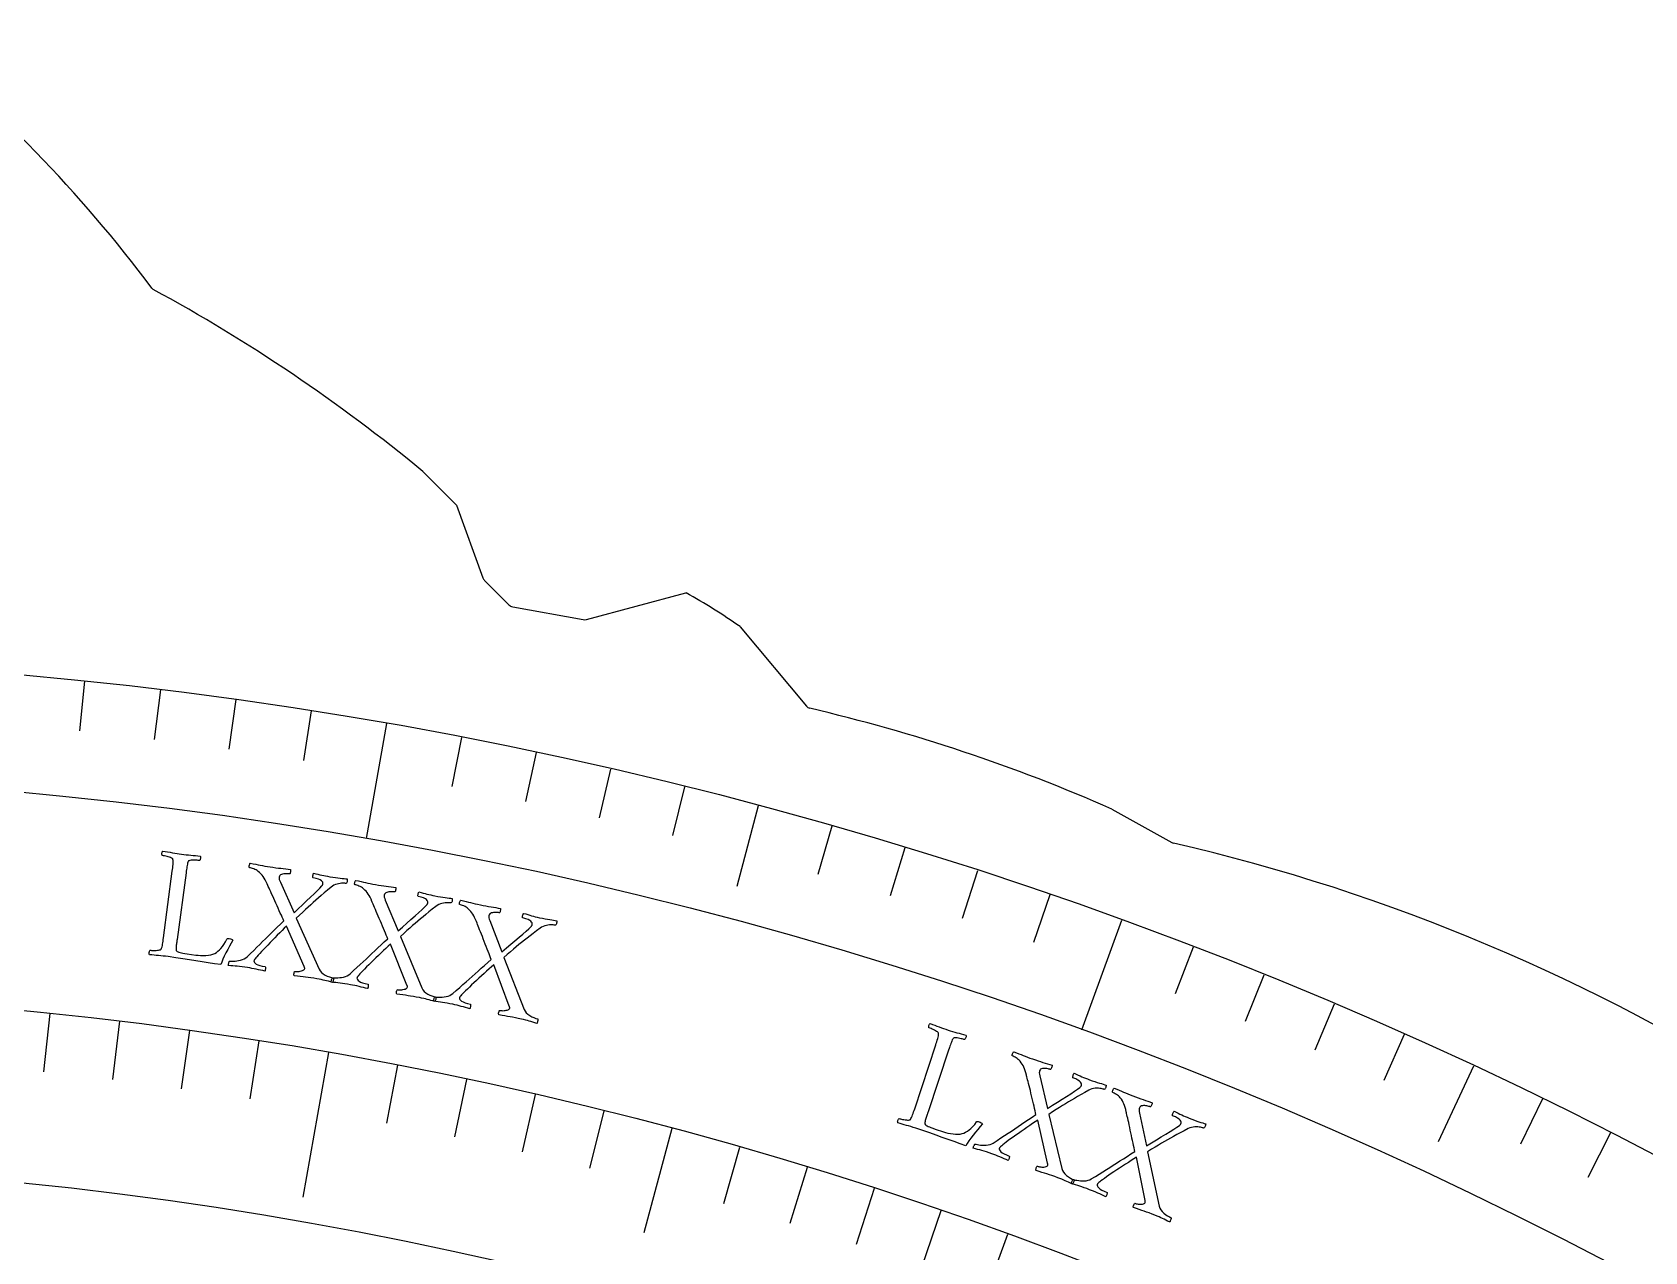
# Model space of a CAD drawing. Header units: millimetres. Extents: x -93 to 93, y -93 to 104.
# Drawn here: x 8.39 to 41.86, y 78.3 to 103.63 of the extents above; entities that cross this region are included whole.
import ezdxf

# ---------------------------------------------------------------- set-up
doc = ezdxf.new("R2010")
doc.units = ezdxf.units.MM
for name, color, linetype in [('CUT_OUTER', 1, 'Continuous'), ('ENGRAVE', 7, 'Continuous'), ('ENGRAVE_FINE', 8, 'Continuous'), ('TEXT', 5, 'Continuous')]:
    doc.layers.add(name, color=color, linetype=linetype)

msp = doc.modelspace()

# ---------------------------------------------------------------- linework, layer by layer
at = {"layer": 'CUT_OUTER'}
for points in [[(16.4962, 94.5066), (17.1919, 93.8108), (17.1946, 93.8078), (17.1962, 93.8041), (17.7449, 92.2963)], [(17.7798, 92.2415), (18.2837, 91.7376)], [(19.8922, 91.4329), (21.9595, 91.9838), (21.9632, 91.9846)], [(18.363, 91.6961), (19.8267, 91.4302)], [(23.0851, 91.2835), (23.0878, 91.2806), (24.4611, 89.6338)], [(30.8028, 87.495), (32.046, 86.8041), (32.0618, 86.7965), (32.0784, 86.7908)]]:
    msp.add_lwpolyline(points, dxfattribs=at)
for centre, radius, start, end in [((-11.6851, 81.5207), 28.1189, 36.66366, 51.825), ((10.9838, 98.4093), 0.15, 220.99933, 235.97984), ((-5.9586, 67.2821), 35.2901, 50.48411, 61.46395), ((17.8859, 92.3476), 0.15, 199.9969, 225), ((18.3898, 91.8437), 0.15, 225, 259.70422), ((15.7025, 80.7179), 12.8893, 55.05645, 60.93992), ((19.8535, 91.5778), 0.15, 259.70422, 284.92201), ((24.5763, 89.7299), 0.15, 219.82725, 251.56001), ((16.4104, 54.7958), 35.7264, 66.24359, 76.86534), ((23.0701, 47.8866), 39.9335, 57.23597, 76.96283)]:
    msp.add_arc(centre, radius, start, end, dxfattribs=at)
at = {"layer": 'ENGRAVE'}
for points in [[(15.7412, 89.2728), (15.3196, 86.8816)], [(23.4619, 87.5612), (23.0131, 85.8859)], [(31.0041, 85.1831), (30.1737, 82.9014)], [(14.5365, 82.4407), (14.0065, 79.4346)], [(38.3103, 82.1568), (37.5774, 80.5849)], [(21.6664, 80.8601), (21.087, 78.6978)], [(28.6314, 78.664), (27.5873, 75.7956)]]:
    msp.add_lwpolyline(points, dxfattribs=at)
for radius in [90.65, 90.65, 88.2219, 83.7125, 83.7125, 80.1513]:
    msp.add_circle((0, 0), radius, dxfattribs=at)
at = {"layer": 'ENGRAVE_FINE'}
for points in [[(9.4755, 90.1534), (9.3667, 89.1185)], [(11.0475, 89.9743), (10.9206, 88.9414)], [(12.616, 89.7678), (12.4712, 88.7373)], [(14.1808, 89.5339), (14.018, 88.5061)], [(17.2968, 88.9845), (17.0983, 87.963)], [(18.8472, 88.6691), (18.6308, 87.6512)], [(20.3918, 88.3266), (20.1577, 87.3127)], [(21.9302, 87.9573), (21.6785, 86.9476)], [(24.9865, 87.1384), (24.6997, 86.1381)], [(26.5035, 86.689), (26.1992, 85.6939)], [(28.0124, 86.2133), (27.6908, 85.2236)], [(29.5128, 85.7113), (29.174, 84.7273)], [(32.4861, 84.6291), (32.1131, 83.6576)], [(33.9581, 84.0492), (33.5683, 83.0844)], [(35.4198, 83.4438), (35.0132, 82.4859)], [(8.7503, 83.2539), (8.6227, 82.0396)], [(10.202, 83.0885), (10.0532, 81.8766)], [(11.6505, 82.8978), (11.4806, 81.6887)], [(36.8707, 82.8129), (36.4474, 81.8622)], [(13.0955, 82.6819), (12.9045, 81.4759)], [(15.9731, 82.1745), (15.7401, 80.9759)], [(17.4048, 81.8832), (17.1509, 80.6889)], [(18.8312, 81.567), (18.5565, 80.3772)], [(39.7383, 81.4757), (39.2822, 80.5404)], [(20.2519, 81.2259), (19.9565, 80.0411)], [(41.1542, 80.7697), (40.6818, 79.8425)], [(23.0743, 80.4696), (22.7377, 79.2959)], [(24.4752, 80.0547), (24.1182, 78.887)], [(25.8686, 79.6153), (25.4913, 78.4541)], [(27.2541, 79.1517), (26.8566, 77.9972)]]:
    msp.add_lwpolyline(points, dxfattribs=at)
at = {"layer": 'TEXT'}
for points in [[(11.3949, 84.7875), (11.3944, 84.7838), (11.3938, 84.7792), (11.3931, 84.7739), (11.3922, 84.7676), (11.3901, 84.7516), (11.3876, 84.7333), (11.3848, 84.7127), (11.3818, 84.6898), (11.3788, 84.6663), (11.3764, 84.6437), (11.3746, 84.6222), (11.3733, 84.6016), (11.3729, 84.5835), (11.374, 84.5695), (11.3764, 84.5594), (11.3802, 84.5534), (11.3962, 84.5407), (11.4143, 84.5299), (11.4346, 84.5211), (11.4571, 84.5144), (11.4841, 84.5085), (11.5179, 84.5023), (11.5586, 84.4958), (11.6062, 84.489), (11.7872, 84.4639), (11.8345, 84.4587), (11.8846, 84.4558), (11.9372, 84.4552), (11.9925, 84.457), (12.0466, 84.4618), (12.0956, 84.4705), (12.1395, 84.4831), (12.1783, 84.4996), (12.2108, 84.519), (12.2429, 84.5426), (12.2746, 84.5705), (12.3059, 84.6027), (12.3367, 84.6404), (12.3671, 84.6849), (12.397, 84.7363), (12.4265, 84.7945), (12.4332, 84.8024), (12.4436, 84.8072), (12.4577, 84.8089), (12.4757, 84.8075), (12.5027, 84.8023), (12.5245, 84.7953), (12.5409, 84.7865), (12.552, 84.776), (12.5185, 84.7123), (12.4836, 84.6467), (12.4475, 84.5792), (12.41, 84.5098), (12.3747, 84.4417), (12.345, 84.3783), (12.3207, 84.3196), (12.3021, 84.2655), (12.1727, 84.2847), (12.0437, 84.3045), (11.9153, 84.3249), (11.7874, 84.3458), (11.6556, 84.3671), (11.5153, 84.3884), (11.3667, 84.4098), (11.2098, 84.4313), (11.1553, 84.4382), (11.1035, 84.444), (11.0546, 84.4489), (11.0085, 84.4527), (10.9634, 84.4563), (10.9175, 84.4607), (10.8709, 84.4658), (10.8236, 84.4715), (10.8189, 84.4801), (10.8165, 84.491), (10.8162, 84.5041), (10.818, 84.5194), (10.8213, 84.5346), (10.8253, 84.5471), (10.83, 84.557), (10.8355, 84.5643), (10.8475, 84.5631), (10.8636, 84.562), (10.884, 84.5609), (10.9086, 84.56), (10.935, 84.5596), (10.961, 84.5604), (10.9864, 84.5622), (11.0114, 84.5652), (11.0334, 84.5693), (11.0499, 84.5745), (11.0609, 84.5809), (11.0664, 84.5884), (11.075, 84.6089), (11.0826, 84.6326), (11.0892, 84.6593), (11.0947, 84.6891), (11.0996, 84.7211), (11.1045, 84.7544), (11.1093, 84.789), (11.1141, 84.8248), (11.2952, 86.2066), (11.2998, 86.2425), (11.304, 86.2774), (11.3079, 86.3114), (11.3115, 86.3443), (11.3139, 86.3753), (11.3145, 86.4033), (11.3132, 86.4284), (11.31, 86.4507), (11.3067, 86.4606), (11.2976, 86.47), (11.2825, 86.4789), (11.2617, 86.4873), (11.2376, 86.4952), (11.2127, 86.5025), (11.1871, 86.5093), (11.1609, 86.5155), (11.1363, 86.5209), (11.1158, 86.5251), (11.0995, 86.5282), (11.0874, 86.53), (11.0838, 86.5385), (11.0817, 86.5493), (11.0809, 86.5624), (11.0815, 86.5779), (11.0836, 86.5933), (11.0872, 86.6059), (11.0924, 86.6157), (11.0992, 86.6228), (11.1494, 86.6146), (11.1991, 86.6062), (11.2484, 86.5976), (11.2972, 86.5888), (11.3456, 86.5803), (11.3937, 86.5724), (11.4414, 86.5651), (11.4888, 86.5586), (11.5374, 86.5524), (11.5855, 86.5469), (11.633, 86.5421), (11.6799, 86.538), (11.7271, 86.5341), (11.7753, 86.5297), (11.8246, 86.525), (11.8749, 86.5199), (11.8796, 86.5113), (11.882, 86.5004), (11.8823, 86.4873), (11.8803, 86.472), (11.8768, 86.4568), (11.8726, 86.4443), (11.8677, 86.4345), (11.8621, 86.4272), (11.8499, 86.4286), (11.8334, 86.4299), (11.8125, 86.4312), (11.7874, 86.4324), (11.7605, 86.4332), (11.7344, 86.4333), (11.709, 86.4326), (11.6844, 86.4312), (11.6626, 86.4285), (11.6457, 86.4238), (11.6336, 86.4172), (11.6265, 86.4087), (11.6196, 86.3915), (11.6134, 86.3716), (11.6079, 86.3492), (11.6031, 86.3241), (11.5987, 86.2971), (11.5944, 86.2688), (11.5901, 86.2393), (11.5859, 86.2084), (11.5852, 86.2035), (11.5845, 86.1985), (11.5839, 86.1935), (11.5832, 86.1886), (11.5825, 86.1836), (11.5819, 86.1786), (11.5812, 86.1737), (11.5805, 86.1687)], [(13.327, 86.2947), (13.3863, 86.2858), (13.4432, 86.2779), (13.4976, 86.271), (13.5496, 86.2651), (13.6002, 86.2595), (13.6503, 86.2538), (13.6999, 86.248), (13.7491, 86.2419), (13.7508, 86.2332), (13.751, 86.2213), (13.7499, 86.2063), (13.7474, 86.1881), (13.7438, 86.1709), (13.7393, 86.1589), (13.734, 86.1521), (13.7277, 86.1506), (13.7144, 86.1522), (13.698, 86.1532), (13.6785, 86.1537), (13.6559, 86.1535), (13.632, 86.1523), (13.6088, 86.1492), (13.5861, 86.1443), (13.564, 86.1376), (13.5445, 86.1283), (13.5296, 86.1156), (13.5193, 86.0993), (13.5136, 86.0796), (13.513, 86.0596), (13.517, 86.0359), (13.5256, 86.0085), (13.5388, 85.9775), (13.8241, 85.3431), (13.912, 85.4272), (13.9979, 85.5086), (14.0819, 85.5873), (14.1638, 85.6634), (14.2394, 85.734), (14.3043, 85.7967), (14.3585, 85.8514), (14.402, 85.8981), (14.4079, 85.9056), (14.4127, 85.9133), (14.4165, 85.9211), (14.4193, 85.9291), (14.4213, 85.9364), (14.4227, 85.9421), (14.4237, 85.9462), (14.4243, 85.9486), (14.4238, 85.961), (14.4184, 85.975), (14.4081, 85.9907), (14.3929, 86.0081), (14.3689, 86.0254), (14.3321, 86.0411), (14.2826, 86.0551), (14.2202, 86.0673), (14.2163, 86.0718), (14.2142, 86.0806), (14.2139, 86.0934), (14.2153, 86.1104), (14.2179, 86.1281), (14.2211, 86.1429), (14.2249, 86.1549), (14.2293, 86.164), (14.2761, 86.153), (14.3202, 86.1426), (14.3615, 86.1329), (14.4002, 86.1238), (14.4385, 86.1151), (14.4788, 86.1068), (14.5211, 86.0987), (14.5654, 86.0909), (14.6267, 86.0809), (14.683, 86.0726), (14.7345, 86.0659), (14.7811, 86.0609), (14.8233, 86.0568), (14.8617, 86.0529), (14.8963, 86.0493), (14.927, 86.0459), (14.9286, 86.0376), (14.9293, 86.0268), (14.9288, 86.0138), (14.9273, 85.9983), (14.9243, 85.983), (14.9194, 85.97), (14.9125, 85.9596), (14.9037, 85.9516), (14.8945, 85.9526), (14.8803, 85.9535), (14.8611, 85.9542), (14.837, 85.9546), (14.8095, 85.9539), (14.7803, 85.9508), (14.7495, 85.9455), (14.7169, 85.938), (14.684, 85.9274), (14.652, 85.9131), (14.6208, 85.895), (14.5905, 85.8731), (14.5185, 85.8116), (14.4513, 85.7543), (14.3891, 85.7012), (14.3317, 85.6524), (14.277, 85.6054), (14.2229, 85.5579), (14.1695, 85.5098), (14.1167, 85.4611), (14.0618, 85.4099), (14.0025, 85.3538), (13.9385, 85.2929), (13.8701, 85.2273), (14.3454, 84.1724), (14.3659, 84.1358), (14.3934, 84.1031), (14.4279, 84.0743), (14.4693, 84.0494), (14.5136, 84.0284), (14.5563, 84.0115), (14.5977, 83.9986), (14.6377, 83.9897), (14.6405, 83.981), (14.6413, 83.9696), (14.6402, 83.9556), (14.6372, 83.9389), (14.6335, 83.9228), (14.6302, 83.9105), (14.6273, 83.9018), (14.6249, 83.897), (14.5797, 83.9081), (14.5377, 83.9185), (14.4989, 83.928), (14.4634, 83.9368), (14.4276, 83.9452), (14.388, 83.9536), (14.3447, 83.962), (14.2975, 83.9703), (14.2325, 83.981), (14.1717, 83.9904), (14.1151, 83.9983), (14.0627, 84.0049), (14.0103, 84.011), (13.9534, 84.0176), (13.8923, 84.0247), (13.8268, 84.0322), (13.8224, 84.0414), (13.8203, 84.0536), (13.8202, 84.0688), (13.8224, 84.0871), (13.8261, 84.1043), (13.8306, 84.1162), (13.8359, 84.123), (13.842, 84.1245), (13.8535, 84.1233), (13.8682, 84.1227), (13.8862, 84.1229), (13.9075, 84.1239), (13.9303, 84.1259), (13.9527, 84.1295), (13.9747, 84.1346), (13.9963, 84.1413), (14.0154, 84.1497), (14.0297, 84.1599), (14.0393, 84.172), (14.0442, 84.1859), (14.0445, 84.1895), (14.0442, 84.1939), (14.0435, 84.199), (14.0423, 84.2048), (14.0406, 84.2107), (14.0387, 84.216), (14.0364, 84.2207), (14.0338, 84.2249), (13.6667, 85.0638), (13.6216, 85.0206), (13.5747, 84.9749), (13.526, 84.9267), (13.4754, 84.8761), (13.4244, 84.8244), (13.3741, 84.7733), (13.3245, 84.7226), (13.2758, 84.6724), (13.2291, 84.6239), (13.1859, 84.5782), (13.1461, 84.5354), (13.1098, 84.4954), (13.0779, 84.4597), (13.0517, 84.43), (13.0309, 84.4061), (13.0158, 84.3882), (13.0133, 84.3847), (13.0104, 84.3806), (13.0069, 84.3756), (13.0028, 84.3699), (12.9989, 84.3635), (12.9957, 84.3566), (12.9933, 84.3492), (12.9917, 84.3412), (12.9929, 84.3261), (13.0013, 84.3105), (13.0166, 84.2945), (13.0391, 84.2781), (13.0702, 84.2621), (13.1117, 84.2478), (13.1635, 84.2349), (13.2256, 84.2236), (13.2287, 84.2149), (13.2304, 84.2034), (13.2306, 84.1892), (13.2293, 84.1723), (13.227, 84.1559), (13.2243, 84.1435), (13.2212, 84.1349), (13.2176, 84.1301), (13.1737, 84.1403), (13.1293, 84.1503), (13.0844, 84.1602), (13.0391, 84.1698), (12.9938, 84.1791), (12.9487, 84.1876), (12.904, 84.1954), (12.8595, 84.2025), (12.7994, 84.2114), (12.7437, 84.2189), (12.6924, 84.225), (12.6456, 84.2299), (12.6005, 84.234), (12.5545, 84.238), (12.5077, 84.2419), (12.4601, 84.2457), (12.4589, 84.2555), (12.4595, 84.2673), (12.4619, 84.2812), (12.466, 84.2972), (12.4707, 84.3124), (12.4746, 84.3242), (12.4779, 84.3325), (12.4803, 84.3373), (12.4904, 84.3365), (12.5075, 84.3362), (12.5315, 84.3363), (12.5625, 84.3369), (12.5979, 84.3388), (12.6348, 84.343), (12.6734, 84.3495), (12.7136, 84.3582), (12.7526, 84.3699), (12.7878, 84.3854), (12.8192, 84.4046), (12.8468, 84.4276), (12.9181, 84.4962), (12.9861, 84.5618), (13.0507, 84.6246), (13.1121, 84.6844), (13.1718, 84.7429), (13.2313, 84.8016), (13.2908, 84.8605), (13.3501, 84.9195), (13.4108, 84.9799), (13.4743, 85.0425), (13.5405, 85.1073), (13.6096, 85.1745), (13.595, 85.2091), (13.5783, 85.2476), (13.5594, 85.29), (13.5383, 85.3364), (13.516, 85.3853), (13.4934, 85.4353), (13.4706, 85.4864), (13.4474, 85.5386), (13.4244, 85.5904), (13.4019, 85.6404), (13.38, 85.6887), (13.3586, 85.7351), (13.3384, 85.7786), (13.3202, 85.818), (13.3038, 85.8533), (13.2894, 85.8845), (13.2776, 85.91), (13.2691, 85.9282), (13.2641, 85.9392), (13.2624, 85.9428), (13.2422, 85.9876), (13.2219, 86.0277), (13.2015, 86.0631), (13.181, 86.0939), (13.1592, 86.122), (13.1349, 86.1492), (13.1081, 86.1754), (13.0788, 86.2008), (13.0581, 86.2165), (13.0357, 86.2306), (13.0115, 86.243), (12.9855, 86.2538), (12.9601, 86.2628), (12.9377, 86.2698), (12.9181, 86.275), (12.9015, 86.2782), (12.896, 86.2815), (12.8929, 86.2896), (12.8923, 86.3024), (12.894, 86.3199), (12.8976, 86.3379), (12.9023, 86.3524), (12.9083, 86.3634), (12.9154, 86.3707), (12.9735, 86.3602), (13.0271, 86.3502), (13.0763, 86.3405), (13.121, 86.3313), (13.1657, 86.3223), (13.215, 86.3131), (13.2688, 86.3039), (13.327, 86.2947)], [(15.5141, 85.9284), (15.5732, 85.918), (15.6298, 85.9087), (15.6841, 85.9004), (15.7359, 85.8931), (15.7863, 85.8863), (15.8363, 85.8794), (15.8858, 85.8722), (15.9348, 85.865), (15.9362, 85.8562), (15.9361, 85.8443), (15.9347, 85.8293), (15.9317, 85.8112), (15.9277, 85.7941), (15.9229, 85.7822), (15.9173, 85.7756), (15.911, 85.7742), (15.8978, 85.7761), (15.8814, 85.7776), (15.8619, 85.7785), (15.8393, 85.779), (15.8155, 85.7783), (15.7921, 85.7758), (15.7693, 85.7715), (15.747, 85.7654), (15.7273, 85.7566), (15.7121, 85.7442), (15.7014, 85.7282), (15.6952, 85.7086), (15.6941, 85.6887), (15.6975, 85.6649), (15.7054, 85.6373), (15.7178, 85.606), (15.9869, 84.9645), (16.0769, 85.0464), (16.1649, 85.1256), (16.2508, 85.2021), (16.3346, 85.2761), (16.412, 85.3448), (16.4785, 85.4058), (16.5341, 85.4591), (16.5787, 85.5047), (16.5848, 85.512), (16.5898, 85.5196), (16.5938, 85.5273), (16.5968, 85.5352), (16.5989, 85.5425), (16.6006, 85.5481), (16.6017, 85.5521), (16.6023, 85.5546), (16.6021, 85.567), (16.597, 85.5811), (16.5872, 85.5971), (16.5724, 85.6148), (16.5489, 85.6328), (16.5125, 85.6494), (16.4633, 85.6646), (16.4013, 85.6784), (16.3975, 85.6831), (16.3956, 85.6918), (16.3956, 85.7047), (16.3975, 85.7217), (16.4005, 85.7393), (16.4041, 85.754), (16.4082, 85.7659), (16.4128, 85.7749), (16.4593, 85.7627), (16.5031, 85.7512), (16.5442, 85.7404), (16.5826, 85.7303), (16.6207, 85.7207), (16.6608, 85.7113), (16.7029, 85.7022), (16.747, 85.6932), (16.808, 85.6817), (16.8641, 85.672), (16.9154, 85.664), (16.9618, 85.6578), (17.0039, 85.6526), (17.0422, 85.6478), (17.0767, 85.6433), (17.1073, 85.6391), (17.1087, 85.6307), (17.1091, 85.62), (17.1083, 85.6069), (17.1064, 85.5915), (17.103, 85.5762), (17.0978, 85.5634), (17.0906, 85.5532), (17.0816, 85.5454), (17.0724, 85.5467), (17.0583, 85.5479), (17.0391, 85.5491), (17.015, 85.5501), (16.9875, 85.5501), (16.9582, 85.5478), (16.9273, 85.5433), (16.8946, 85.5365), (16.8614, 85.5268), (16.829, 85.5133), (16.7973, 85.496), (16.7665, 85.4749), (16.6929, 85.4152), (16.6244, 85.3596), (16.5608, 85.3082), (16.5022, 85.2608), (16.4463, 85.2152), (16.3911, 85.1691), (16.3364, 85.1224), (16.2824, 85.0751), (16.2263, 85.0252), (16.1655, 84.9707), (16.1, 84.9115), (16.0299, 84.8476), (16.4783, 83.7809), (16.4979, 83.7438), (16.5246, 83.7105), (16.5583, 83.6808), (16.5991, 83.6548), (16.6427, 83.6328), (16.6851, 83.6147), (16.7261, 83.6008), (16.7658, 83.5909), (16.7684, 83.5821), (16.769, 83.5707), (16.7676, 83.5567), (16.7641, 83.5401), (16.76, 83.5241), (16.7563, 83.5119), (16.7532, 83.5033), (16.7507, 83.4985), (16.7058, 83.5108), (16.6641, 83.5222), (16.6256, 83.5328), (16.5903, 83.5425), (16.5547, 83.5517), (16.5154, 83.5611), (16.4722, 83.5706), (16.4253, 83.5802), (16.3606, 83.5925), (16.3001, 83.6034), (16.2437, 83.6128), (16.1915, 83.6207), (16.1392, 83.6281), (16.0825, 83.6362), (16.0216, 83.6448), (15.9563, 83.6539), (15.9522, 83.6632), (15.9503, 83.6755), (15.9507, 83.6907), (15.9533, 83.709), (15.9574, 83.726), (15.9622, 83.7379), (15.9677, 83.7445), (15.9739, 83.7459), (15.9853, 83.7443), (16, 83.7434), (16.018, 83.7432), (16.0394, 83.7436), (16.0622, 83.745), (16.0846, 83.7481), (16.1067, 83.7526), (16.1285, 83.7588), (16.1478, 83.7666), (16.1624, 83.7765), (16.1723, 83.7883), (16.1775, 83.8021), (16.1779, 83.8057), (16.1778, 83.8101), (16.1772, 83.8152), (16.1761, 83.8211), (16.1746, 83.827), (16.1728, 83.8323), (16.1706, 83.8371), (16.1681, 83.8413), (15.8224, 84.6893), (15.7763, 84.6472), (15.7282, 84.6028), (15.6783, 84.5558), (15.6265, 84.5065), (15.5741, 84.4561), (15.5226, 84.4063), (15.4718, 84.3569), (15.4217, 84.308), (15.3739, 84.2607), (15.3295, 84.2161), (15.2887, 84.1743), (15.2513, 84.1352), (15.2186, 84.1004), (15.1915, 84.0713), (15.1702, 84.048), (15.1546, 84.0304), (15.1521, 84.0271), (15.149, 84.0229), (15.1454, 84.0181), (15.1412, 84.0125), (15.1371, 84.0062), (15.1338, 83.9994), (15.1312, 83.992), (15.1293, 83.984), (15.1302, 83.9689), (15.1381, 83.9532), (15.1531, 83.9368), (15.1751, 83.9198), (15.2058, 83.903), (15.2469, 83.8876), (15.2984, 83.8735), (15.3602, 83.8606), (15.3631, 83.8518), (15.3645, 83.8403), (15.3643, 83.8261), (15.3626, 83.8092), (15.3599, 83.7929), (15.3569, 83.7805), (15.3535, 83.772), (15.3498, 83.7674), (15.3061, 83.7786), (15.262, 83.7898), (15.2174, 83.8007), (15.1724, 83.8116), (15.1273, 83.8219), (15.0825, 83.8316), (15.0379, 83.8406), (14.9937, 83.8488), (14.9338, 83.8592), (14.8783, 83.8681), (14.8272, 83.8755), (14.7805, 83.8816), (14.7355, 83.8868), (14.6897, 83.892), (14.643, 83.8971), (14.5955, 83.9021), (14.5945, 83.9119), (14.5954, 83.9237), (14.5982, 83.9376), (14.6027, 83.9534), (14.6078, 83.9685), (14.612, 83.9802), (14.6154, 83.9884), (14.618, 83.9931), (14.6281, 83.9921), (14.6451, 83.9914), (14.6692, 83.9909), (14.7002, 83.9907), (14.7356, 83.9917), (14.7726, 83.9949), (14.8113, 84.0004), (14.8517, 84.0081), (14.8911, 84.0189), (14.9267, 84.0335), (14.9585, 84.0519), (14.9867, 84.0741), (15.0597, 84.1409), (15.1293, 84.2048), (15.1955, 84.2658), (15.2584, 84.3241), (15.3195, 84.3811), (15.3806, 84.4382), (15.4415, 84.4956), (15.5023, 84.5531), (15.5645, 84.6119), (15.6296, 84.6729), (15.6974, 84.736), (15.7682, 84.8014), (15.7545, 84.8364), (15.7387, 84.8753), (15.7209, 84.9182), (15.701, 84.9651), (15.68, 85.0145), (15.6587, 85.0651), (15.6371, 85.1167), (15.6153, 85.1695), (15.5936, 85.2219), (15.5724, 85.2725), (15.5517, 85.3212), (15.5315, 85.3682), (15.5124, 85.4122), (15.4952, 85.4521), (15.4797, 85.4878), (15.4661, 85.5194), (15.4549, 85.5451), (15.447, 85.5636), (15.4422, 85.5746), (15.4406, 85.5783), (15.4215, 85.6235), (15.4023, 85.6641), (15.3828, 85.7001), (15.3631, 85.7314), (15.342, 85.76), (15.3184, 85.7878), (15.2923, 85.8148), (15.2637, 85.8409), (15.2434, 85.8571), (15.2213, 85.8717), (15.1974, 85.8848), (15.1717, 85.8962), (15.1465, 85.9058), (15.1243, 85.9135), (15.1049, 85.9191), (15.0884, 85.9227), (15.083, 85.9262), (15.0801, 85.9344), (15.0797, 85.9472), (15.0819, 85.9646), (15.0859, 85.9825), (15.0911, 85.9969), (15.0973, 86.0077), (15.1046, 86.0149), (15.1624, 86.0029), (15.2157, 85.9915), (15.2646, 85.9806), (15.3091, 85.9702), (15.3536, 85.9601), (15.4026, 85.9497), (15.4561, 85.9392), (15.5141, 85.9284)], [(17.6913, 85.5067), (17.75, 85.4948), (17.8064, 85.4841), (17.8604, 85.4744), (17.9121, 85.4658), (17.9623, 85.4578), (18.012, 85.4495), (18.0613, 85.4411), (18.1102, 85.4326), (18.1113, 85.4238), (18.111, 85.4119), (18.1091, 85.397), (18.1057, 85.3789), (18.1013, 85.3619), (18.0962, 85.3502), (18.0904, 85.3437), (18.0841, 85.3425), (18.0709, 85.3448), (18.0546, 85.3466), (18.0351, 85.348), (18.0126, 85.3491), (17.9887, 85.349), (17.9653, 85.3471), (17.9424, 85.3434), (17.9199, 85.3378), (17.9, 85.3295), (17.8844, 85.3175), (17.8734, 85.3018), (17.8667, 85.2824), (17.8651, 85.2625), (17.8679, 85.2386), (17.8751, 85.2109), (17.8866, 85.1792), (18.1394, 84.5311), (18.2315, 84.6107), (18.3214, 84.6876), (18.4092, 84.762), (18.4949, 84.8337), (18.574, 84.9005), (18.642, 84.9598), (18.699, 85.0116), (18.7448, 85.0561), (18.751, 85.0633), (18.7562, 85.0707), (18.7604, 85.0783), (18.7636, 85.0862), (18.7659, 85.0934), (18.7677, 85.099), (18.7689, 85.103), (18.7695, 85.1054), (18.7697, 85.1178), (18.765, 85.1321), (18.7555, 85.1483), (18.7412, 85.1664), (18.7182, 85.1849), (18.6822, 85.2024), (18.6334, 85.2189), (18.5718, 85.2343), (18.5681, 85.239), (18.5665, 85.2478), (18.5668, 85.2607), (18.569, 85.2776), (18.5725, 85.2951), (18.5765, 85.3098), (18.5809, 85.3215), (18.5858, 85.3304), (18.6319, 85.317), (18.6754, 85.3044), (18.7162, 85.2926), (18.7544, 85.2815), (18.7922, 85.271), (18.8321, 85.2606), (18.8739, 85.2504), (18.9177, 85.2403), (18.9784, 85.2273), (19.0343, 85.2161), (19.0853, 85.2068), (19.1316, 85.1994), (19.1736, 85.1932), (19.2117, 85.1874), (19.246, 85.182), (19.2765, 85.177), (19.2778, 85.1686), (19.2779, 85.1579), (19.2768, 85.1449), (19.2745, 85.1295), (19.2707, 85.1143), (19.2651, 85.1017), (19.2577, 85.0916), (19.2485, 85.084), (19.2394, 85.0855), (19.2253, 85.0871), (19.2061, 85.0888), (19.182, 85.0905), (19.1545, 85.0911), (19.1252, 85.0895), (19.0941, 85.0858), (19.0613, 85.0799), (19.0279, 85.071), (18.9951, 85.0583), (18.9631, 85.0418), (18.9317, 85.0215), (18.8567, 84.9638), (18.7867, 84.9099), (18.7218, 84.8601), (18.662, 84.8142), (18.605, 84.7701), (18.5486, 84.7254), (18.4928, 84.6801), (18.4376, 84.6342), (18.3802, 84.5857), (18.3181, 84.5327), (18.2511, 84.4752), (18.1794, 84.4131), (18.6006, 83.3354), (18.6192, 83.2979), (18.645, 83.2638), (18.678, 83.2333), (18.7181, 83.2063), (18.7612, 83.1831), (18.8031, 83.1641), (18.8437, 83.1491), (18.8832, 83.1382), (18.8856, 83.1293), (18.8858, 83.1179), (18.884, 83.1039), (18.8802, 83.0875), (18.8756, 83.0716), (18.8717, 83.0594), (18.8684, 83.051), (18.8657, 83.0462), (18.8211, 83.0596), (18.7797, 83.0721), (18.7415, 83.0836), (18.7065, 83.0942), (18.6712, 83.1044), (18.6321, 83.1148), (18.5892, 83.1253), (18.5425, 83.1361), (18.4781, 83.1501), (18.4179, 83.1625), (18.3618, 83.1733), (18.3098, 83.1825), (18.2577, 83.1913), (18.2013, 83.2008), (18.1406, 83.2109), (18.0756, 83.2218), (18.0717, 83.2312), (18.0701, 83.2435), (18.0708, 83.2587), (18.0739, 83.2768), (18.0785, 83.2938), (18.0836, 83.3055), (18.0892, 83.312), (18.0954, 83.3132), (18.1068, 83.3114), (18.1215, 83.3101), (18.1395, 83.3094), (18.1608, 83.3092), (18.1837, 83.3101), (18.2062, 83.3126), (18.2284, 83.3166), (18.2504, 83.3222), (18.2698, 83.3295), (18.2847, 83.339), (18.2949, 83.3506), (18.3004, 83.3642), (18.3009, 83.3679), (18.3009, 83.3722), (18.3004, 83.3774), (18.2995, 83.3832), (18.2981, 83.3892), (18.2964, 83.3946), (18.2944, 83.3994), (18.2921, 83.4037), (17.968, 84.2602), (17.9208, 84.2193), (17.8716, 84.1761), (17.8205, 84.1304), (17.7675, 84.0824), (17.7139, 84.0334), (17.661, 83.9849), (17.609, 83.9368), (17.5577, 83.8892), (17.5087, 83.8431), (17.4632, 83.7997), (17.4213, 83.7589), (17.383, 83.7208), (17.3494, 83.6868), (17.3216, 83.6584), (17.2997, 83.6356), (17.2836, 83.6185), (17.281, 83.6152), (17.2778, 83.6111), (17.2741, 83.6064), (17.2698, 83.6009), (17.2655, 83.5947), (17.262, 83.588), (17.2592, 83.5807), (17.2572, 83.5728), (17.2577, 83.5576), (17.2652, 83.5417), (17.2797, 83.5249), (17.3013, 83.5073), (17.3316, 83.4898), (17.3723, 83.4734), (17.4234, 83.4579), (17.4848, 83.4435), (17.4875, 83.4346), (17.4886, 83.4231), (17.4881, 83.4089), (17.4859, 83.392), (17.4828, 83.3758), (17.4795, 83.3635), (17.4759, 83.3551), (17.4721, 83.3505), (17.4287, 83.3629), (17.3849, 83.3752), (17.3406, 83.3873), (17.2959, 83.3992), (17.251, 83.4108), (17.2065, 83.4216), (17.1622, 83.4316), (17.1182, 83.441), (17.0586, 83.4529), (17.0033, 83.4632), (16.9524, 83.472), (16.9059, 83.4792), (16.861, 83.4856), (16.8154, 83.4919), (16.7688, 83.4982), (16.7214, 83.5044), (16.7207, 83.5142), (16.7219, 83.526), (16.725, 83.5398), (16.73, 83.5555), (16.7354, 83.5705), (16.7399, 83.582), (16.7436, 83.5902), (16.7463, 83.5948), (16.7563, 83.5936), (16.7733, 83.5924), (16.7974, 83.5913), (16.8284, 83.5903), (16.8638, 83.5904), (16.9009, 83.5927), (16.9397, 83.5972), (16.9803, 83.6039), (17.0199, 83.6136), (17.0559, 83.6273), (17.0882, 83.6449), (17.1169, 83.6664), (17.1915, 83.7313), (17.2628, 83.7934), (17.3305, 83.8528), (17.3949, 83.9094), (17.4574, 83.9648), (17.5199, 84.0204), (17.5823, 84.0762), (17.6445, 84.1322), (17.7082, 84.1894), (17.7748, 84.2487), (17.8442, 84.3101), (17.9166, 84.3736), (17.9038, 84.4089), (17.889, 84.4482), (17.8723, 84.4916), (17.8536, 84.539), (17.8339, 84.5889), (17.8139, 84.64), (17.7936, 84.6922), (17.7731, 84.7455), (17.7528, 84.7984), (17.7329, 84.8495), (17.7134, 84.8988), (17.6944, 84.9463), (17.6765, 84.9908), (17.6602, 85.031), (17.6457, 85.0671), (17.6328, 85.099), (17.6224, 85.1251), (17.6149, 85.1437), (17.6104, 85.1549), (17.6089, 85.1586), (17.591, 85.2043), (17.5727, 85.2454), (17.5541, 85.2818), (17.5353, 85.3137), (17.5149, 85.3428), (17.4921, 85.3711), (17.4666, 85.3987), (17.4386, 85.4256), (17.4188, 85.4423), (17.397, 85.4575), (17.3735, 85.4711), (17.3481, 85.4832), (17.3232, 85.4935), (17.3011, 85.5017), (17.2819, 85.5078), (17.2655, 85.5119), (17.2602, 85.5155), (17.2575, 85.5237), (17.2575, 85.5365), (17.2601, 85.5539), (17.2646, 85.5717), (17.2701, 85.5859), (17.2765, 85.5966), (17.284, 85.6036), (17.3415, 85.5901), (17.3945, 85.5774), (17.4432, 85.5652), (17.4874, 85.5537), (17.5316, 85.5425), (17.5803, 85.5309), (17.6336, 85.5189), (17.6913, 85.5067)], [(26.9781, 81.1847), (26.9769, 81.1811), (26.9754, 81.1767), (26.9737, 81.1716), (26.9718, 81.1656), (26.9666, 81.1503), (26.9608, 81.1327), (26.9543, 81.113), (26.947, 81.0911), (26.9397, 81.0685), (26.9332, 81.0468), (26.9273, 81.026), (26.9222, 81.006), (26.9185, 80.9883), (26.9169, 80.9743), (26.9174, 80.964), (26.9201, 80.9574), (26.9334, 80.9419), (26.9492, 80.9279), (26.9675, 80.9155), (26.9883, 80.9047), (27.0137, 80.894), (27.0458, 80.8816), (27.0846, 80.8676), (27.1301, 80.852), (27.3032, 80.7937), (27.3488, 80.7797), (27.3974, 80.7676), (27.4491, 80.7572), (27.5037, 80.7486), (27.5578, 80.7434), (27.6075, 80.7428), (27.653, 80.747), (27.6942, 80.756), (27.7297, 80.7689), (27.7657, 80.7862), (27.802, 80.8077), (27.8387, 80.8335), (27.876, 80.8648), (27.9142, 80.9029), (27.9531, 80.9478), (27.993, 80.9995), (28.0009, 81.006), (28.0121, 81.0088), (28.0263, 81.0078), (28.0437, 81.0031), (28.0693, 80.9929), (28.0894, 80.982), (28.1039, 80.9703), (28.1128, 80.9579), (28.068, 80.9017), (28.0215, 80.8437), (27.9735, 80.7841), (27.9237, 80.7228), (27.8764, 80.6625), (27.8354, 80.6058), (27.8006, 80.5526), (27.7722, 80.5029), (27.6486, 80.5459), (27.5257, 80.5893), (27.4033, 80.6332), (27.2815, 80.6776), (27.1559, 80.723), (27.0221, 80.7701), (26.8801, 80.8188), (26.7299, 80.8691), (26.6776, 80.886), (26.6279, 80.9014), (26.5807, 80.9153), (26.5361, 80.9276), (26.4924, 80.9396), (26.4482, 80.9524), (26.4034, 80.9661), (26.3579, 80.9805), (26.355, 80.9898), (26.3545, 81.001), (26.3567, 81.0139), (26.3614, 81.0286), (26.3674, 81.0429), (26.3737, 81.0545), (26.3802, 81.0633), (26.3869, 81.0695), (26.3984, 81.0661), (26.4141, 81.062), (26.4339, 81.0572), (26.4579, 81.0516), (26.4838, 81.0464), (26.5094, 81.0423), (26.5348, 81.0394), (26.5599, 81.0376), (26.5823, 81.0375), (26.5995, 81.0396), (26.6114, 81.0438), (26.6182, 81.0501), (26.6306, 81.0687), (26.6424, 81.0906), (26.6538, 81.1156), (26.6648, 81.1439), (26.6756, 81.1744), (26.6866, 81.2062), (26.6977, 81.2392), (26.7091, 81.2735), (27.1442, 82.5975), (27.1554, 82.6319), (27.1661, 82.6655), (27.1763, 82.6981), (27.1859, 82.7298), (27.1941, 82.7597), (27.1999, 82.7872), (27.2032, 82.8121), (27.2042, 82.8345), (27.2028, 82.8449), (27.1956, 82.8558), (27.1825, 82.8674), (27.1636, 82.8795), (27.1413, 82.8918), (27.1183, 82.9036), (27.0944, 82.915), (27.0698, 82.926), (27.0466, 82.9359), (27.0273, 82.9438), (27.0119, 82.9499), (27.0002, 82.954), (26.9984, 82.9629), (26.9983, 82.974), (26.9999, 82.987), (27.0034, 83.0021), (27.0083, 83.0168), (27.0142, 83.0285), (27.0212, 83.0372), (27.0292, 83.043), (27.077, 83.0255), (27.1243, 83.008), (27.1711, 82.9904), (27.2174, 82.9727), (27.2634, 82.9553), (27.3091, 82.9386), (27.3547, 82.9226), (27.4, 82.9073), (27.4466, 82.8922), (27.4928, 82.8779), (27.5386, 82.8643), (27.584, 82.8515), (27.6296, 82.8389), (27.6762, 82.8256), (27.7237, 82.8118), (27.7721, 82.7975), (27.7751, 82.7881), (27.7755, 82.7769), (27.7733, 82.764), (27.7685, 82.7493), (27.7623, 82.7351), (27.7559, 82.7236), (27.7492, 82.7148), (27.7424, 82.7087), (27.7306, 82.7124), (27.7146, 82.7167), (27.6943, 82.7219), (27.6699, 82.7277), (27.6436, 82.7335), (27.6179, 82.7385), (27.5929, 82.7426), (27.5684, 82.7457), (27.5465, 82.7471), (27.529, 82.7457), (27.516, 82.7414), (27.5074, 82.7344), (27.4974, 82.7188), (27.4876, 82.7004), (27.478, 82.6794), (27.4687, 82.6557), (27.4594, 82.6299), (27.4498, 82.6029), (27.4401, 82.5747), (27.4302, 82.5452), (27.4286, 82.5404), (27.427, 82.5357), (27.4254, 82.5309), (27.4239, 82.5262), (27.4223, 82.5214), (27.4207, 82.5167), (27.4191, 82.5119), (27.4175, 82.5071)], [(29.157, 82.3058), (29.2136, 82.2861), (29.268, 82.2677), (29.3201, 82.2508), (29.3701, 82.2353), (29.4188, 82.2205), (29.467, 82.2055), (29.5147, 82.1905), (29.5619, 82.1755), (29.5619, 82.1666), (29.5599, 82.1549), (29.556, 82.1403), (29.5502, 82.1228), (29.5434, 82.1066), (29.5368, 82.0957), (29.5303, 82.0901), (29.5238, 82.0897), (29.511, 82.0937), (29.4951, 82.0978), (29.4761, 82.1019), (29.4538, 82.106), (29.4302, 82.1091), (29.4067, 82.1104), (29.3835, 82.1099), (29.3605, 82.1074), (29.3396, 82.1019), (29.3226, 82.0921), (29.3095, 82.0781), (29.3002, 82.0598), (29.296, 82.0402), (29.2955, 82.0162), (29.2988, 81.9878), (29.306, 81.9548), (29.4682, 81.2783), (29.5702, 81.3446), (29.6698, 81.4086), (29.7669, 81.4704), (29.8616, 81.5298), (29.949, 81.5852), (30.0245, 81.6347), (30.0879, 81.6783), (30.1394, 81.7161), (30.1465, 81.7224), (30.1527, 81.729), (30.1579, 81.736), (30.1621, 81.7434), (30.1654, 81.7502), (30.1679, 81.7555), (30.1697, 81.7593), (30.1706, 81.7616), (30.1724, 81.7738), (30.1697, 81.7886), (30.1626, 81.806), (30.1509, 81.8258), (30.1305, 81.8474), (30.0973, 81.8696), (30.0512, 81.8925), (29.9922, 81.9162), (29.9893, 81.9214), (29.9888, 81.9303), (29.9909, 81.943), (29.9954, 81.9595), (30.0013, 81.9764), (30.0072, 81.9903), (30.0131, 82.0014), (30.0192, 82.0095), (30.0631, 81.99), (30.1044, 81.9716), (30.1433, 81.9543), (30.1796, 81.9382), (30.2156, 81.9225), (30.2537, 81.9068), (30.2937, 81.891), (30.3358, 81.8751), (30.3941, 81.8539), (30.448, 81.8352), (30.4973, 81.8191), (30.5421, 81.8055), (30.5829, 81.7936), (30.6199, 81.7827), (30.6531, 81.7727), (30.6826, 81.7636), (30.6827, 81.7551), (30.6814, 81.7444), (30.6785, 81.7317), (30.6742, 81.7168), (30.6684, 81.7023), (30.6611, 81.6905), (30.6524, 81.6815), (30.6422, 81.6753), (30.6334, 81.678), (30.6196, 81.6815), (30.6009, 81.6857), (30.5772, 81.6907), (30.5501, 81.695), (30.5209, 81.6975), (30.4896, 81.698), (30.4562, 81.6967), (30.4219, 81.6924), (30.3877, 81.6843), (30.3537, 81.6723), (30.3199, 81.6564), (30.2377, 81.6094), (30.161, 81.5656), (30.09, 81.5251), (30.0245, 81.4878), (29.9621, 81.4518), (29.9001, 81.4151), (29.8386, 81.3778), (29.7777, 81.3399), (29.7142, 81.2997), (29.6455, 81.2557), (29.5713, 81.2078), (29.4918, 81.156), (29.7625, 80.0311), (29.7759, 79.9913), (29.7968, 79.9541), (29.8253, 79.9194), (29.8614, 79.8872), (29.9009, 79.8583), (29.9398, 79.8337), (29.9781, 79.8134), (30.0157, 79.7972), (30.0168, 79.7881), (30.0155, 79.7767), (30.0118, 79.7632), (30.0058, 79.7474), (29.9991, 79.7322), (29.9935, 79.7207), (29.9891, 79.7128), (29.9858, 79.7085), (29.9435, 79.7278), (29.9042, 79.7458), (29.8679, 79.7624), (29.8346, 79.7777), (29.801, 79.7926), (29.7637, 79.8082), (29.7226, 79.8245), (29.6778, 79.8415), (29.616, 79.8641), (29.558, 79.8846), (29.5039, 79.9029), (29.4536, 79.9191), (29.4032, 79.9349), (29.3486, 79.952), (29.2898, 79.9703), (29.2269, 79.9899), (29.2243, 79.9997), (29.2244, 80.0121), (29.2272, 80.0271), (29.2328, 80.0446), (29.2396, 80.0608), (29.2462, 80.0717), (29.2527, 80.0774), (29.259, 80.0777), (29.27, 80.0744), (29.2844, 80.0711), (29.3022, 80.068), (29.3233, 80.0649), (29.346, 80.0627), (29.3687, 80.0621), (29.3912, 80.063), (29.4137, 80.0655), (29.434, 80.0702), (29.45, 80.0776), (29.4617, 80.0876), (29.469, 80.1004), (29.47, 80.1039), (29.4706, 80.1083), (29.4708, 80.1134), (29.4707, 80.1194), (29.4702, 80.1255), (29.4692, 80.131), (29.4679, 80.1361), (29.4661, 80.1406), (29.2616, 81.0333), (29.2092, 80.9992), (29.1547, 80.963), (29.0978, 80.9248), (29.0387, 80.8844), (28.9789, 80.8432), (28.92, 80.8023), (28.8619, 80.7617), (28.8047, 80.7215), (28.7498, 80.6825), (28.6988, 80.6457), (28.6518, 80.611), (28.6086, 80.5784), (28.5707, 80.5493), (28.5393, 80.525), (28.5145, 80.5054), (28.4963, 80.4906), (28.4932, 80.4877), (28.4896, 80.4841), (28.4852, 80.4799), (28.4802, 80.475), (28.4751, 80.4695), (28.4707, 80.4633), (28.467, 80.4564), (28.4639, 80.4489), (28.4623, 80.4338), (28.4676, 80.417), (28.4797, 80.3984), (28.4987, 80.3781), (28.5263, 80.3566), (28.5644, 80.3348), (28.6129, 80.3125), (28.6718, 80.2899), (28.6733, 80.2807), (28.6728, 80.2691), (28.6703, 80.2551), (28.6659, 80.2387), (28.6606, 80.2231), (28.6557, 80.2113), (28.651, 80.2035), (28.6466, 80.1995), (28.6053, 80.2177), (28.5635, 80.2358), (28.5213, 80.2538), (28.4786, 80.2717), (28.4358, 80.2892), (28.3931, 80.306), (28.3506, 80.322), (28.3082, 80.3373), (28.2508, 80.3572), (28.1975, 80.3749), (28.1482, 80.3905), (28.1031, 80.404), (28.0595, 80.4164), (28.0151, 80.4289), (27.9699, 80.4414), (27.9238, 80.454), (27.9244, 80.4639), (27.9272, 80.4754), (27.9322, 80.4886), (27.9392, 80.5035), (27.9466, 80.5176), (27.9527, 80.5284), (27.9574, 80.536), (27.9607, 80.5402), (27.9705, 80.5376), (27.9872, 80.5342), (28.0108, 80.5298), (28.0414, 80.5246), (28.0765, 80.5199), (28.1136, 80.5171), (28.1527, 80.5163), (28.1938, 80.5174), (28.2343, 80.5217), (28.2718, 80.5303), (28.3062, 80.5433), (28.3376, 80.5608), (28.4204, 80.6149), (28.4994, 80.6667), (28.5746, 80.7163), (28.6461, 80.7637), (28.7156, 80.8101), (28.785, 80.8567), (28.8544, 80.9034), (28.9237, 80.9504), (28.9946, 80.9984), (29.0686, 81.0481), (29.1457, 81.0995), (29.2261, 81.1526), (29.2182, 81.1893), (29.2089, 81.2303), (29.1983, 81.2755), (29.1862, 81.325), (29.1734, 81.3772), (29.1605, 81.4305), (29.1476, 81.485), (29.1345, 81.5405), (29.1216, 81.5957), (29.1088, 81.6491), (29.0962, 81.7006), (29.0838, 81.7502), (29.0721, 81.7967), (29.0615, 81.8388), (29.052, 81.8765), (29.0436, 81.9099), (29.0368, 81.9371), (29.0319, 81.9566), (29.0289, 81.9683), (29.028, 81.9722), (29.0164, 82.0199), (29.004, 82.0631), (28.9905, 82.1017), (28.9761, 82.1358), (28.96, 82.1674), (28.9412, 82.1986), (28.9197, 82.2294), (28.8956, 82.2598), (28.8782, 82.2791), (28.8588, 82.2971), (28.8373, 82.3138), (28.8138, 82.3292), (28.7905, 82.3428), (28.7698, 82.3539), (28.7516, 82.3626), (28.7359, 82.3688), (28.7311, 82.3732), (28.7295, 82.3817), (28.7312, 82.3943), (28.7362, 82.4112), (28.7431, 82.4283), (28.7504, 82.4416), (28.7583, 82.4513), (28.7667, 82.4572), (28.8218, 82.4361), (28.8726, 82.4162), (28.9191, 82.3975), (28.9614, 82.3802), (29.0036, 82.363), (29.0503, 82.3448), (29.1014, 82.3258), (29.157, 82.3058)], [(31.2377, 81.5388), (31.2938, 81.5177), (31.3477, 81.498), (31.3994, 81.4797), (31.449, 81.4629), (31.4973, 81.4469), (31.5451, 81.4307), (31.5924, 81.4145), (31.6392, 81.3982), (31.6389, 81.3894), (31.6367, 81.3777), (31.6324, 81.3632), (31.6261, 81.3459), (31.619, 81.3299), (31.6121, 81.3191), (31.6054, 81.3137), (31.5989, 81.3135), (31.5863, 81.3178), (31.5705, 81.3223), (31.5515, 81.3269), (31.5294, 81.3315), (31.5058, 81.3353), (31.4824, 81.3372), (31.4592, 81.3372), (31.4362, 81.3353), (31.4151, 81.3304), (31.3979, 81.321), (31.3844, 81.3073), (31.3747, 81.2892), (31.3699, 81.2698), (31.3688, 81.2458), (31.3714, 81.2173), (31.3777, 81.1842), (31.5228, 80.5038), (31.6264, 80.5675), (31.7276, 80.6289), (31.8263, 80.6882), (31.9224, 80.7452), (32.0112, 80.7983), (32.0879, 80.8459), (32.1524, 80.8879), (32.2048, 80.9244), (32.2121, 80.9305), (32.2185, 80.9369), (32.2238, 80.9438), (32.2282, 80.951), (32.2317, 80.9577), (32.2343, 80.963), (32.2362, 80.9668), (32.2372, 80.969), (32.2393, 80.9812), (32.237, 80.9961), (32.2303, 81.0136), (32.2191, 81.0338), (32.1993, 81.0558), (32.1667, 81.0789), (32.1212, 81.103), (32.0628, 81.1281), (32.06, 81.1334), (32.0597, 81.1423), (32.0621, 81.155), (32.0671, 81.1713), (32.0734, 81.1881), (32.0796, 81.2019), (32.0859, 81.2128), (32.0921, 81.2207), (32.1355, 81.2001), (32.1764, 81.1806), (32.2148, 81.1624), (32.2506, 81.1453), (32.2863, 81.1288), (32.3239, 81.1121), (32.3636, 81.0953), (32.4052, 81.0783), (32.463, 81.0557), (32.5163, 81.0356), (32.5652, 81.0182), (32.6097, 81.0035), (32.6501, 80.9906), (32.6868, 80.9787), (32.7198, 80.9679), (32.7491, 80.9581), (32.749, 80.9495), (32.7473, 80.9389), (32.7442, 80.9263), (32.7394, 80.9115), (32.7333, 80.8971), (32.7257, 80.8855), (32.7168, 80.8767), (32.7065, 80.8708), (32.6977, 80.8737), (32.684, 80.8776), (32.6654, 80.8823), (32.6419, 80.8878), (32.6149, 80.8929), (32.5857, 80.8961), (32.5544, 80.8974), (32.521, 80.8969), (32.4866, 80.8935), (32.4523, 80.8862), (32.418, 80.8751), (32.3838, 80.8601), (32.3004, 80.8152), (32.2227, 80.7734), (32.1506, 80.7346), (32.0842, 80.699), (32.0208, 80.6646), (31.958, 80.6296), (31.8956, 80.5939), (31.8337, 80.5575), (31.7692, 80.5189), (31.6994, 80.4766), (31.624, 80.4306), (31.5433, 80.3809), (31.7853, 79.2494), (31.7976, 79.2094), (31.8176, 79.1716), (31.8452, 79.1362), (31.8805, 79.1031), (31.9193, 79.0733), (31.9575, 79.0477), (31.9952, 79.0263), (32.0324, 79.0092), (32.0333, 79.0001), (32.0317, 78.9888), (32.0277, 78.9753), (32.0213, 78.9597), (32.0142, 78.9447), (32.0084, 78.9333), (32.0037, 78.9255), (32.0003, 78.9213), (31.9585, 78.9417), (31.9197, 78.9607), (31.8838, 78.9782), (31.8509, 78.9943), (31.8177, 79.01), (31.7808, 79.0266), (31.7401, 79.0439), (31.6958, 79.0621), (31.6346, 79.0862), (31.5771, 79.1082), (31.5235, 79.1279), (31.4736, 79.1454), (31.4236, 79.1624), (31.3695, 79.1809), (31.3112, 79.2007), (31.2488, 79.2218), (31.2465, 79.2317), (31.2469, 79.2442), (31.2501, 79.2591), (31.2561, 79.2765), (31.2633, 79.2925), (31.2702, 79.3032), (31.2768, 79.3087), (31.2831, 79.3089), (31.2941, 79.3052), (31.3084, 79.3016), (31.326, 79.298), (31.347, 79.2944), (31.3697, 79.2916), (31.3923, 79.2904), (31.4149, 79.2908), (31.4375, 79.2928), (31.4579, 79.2969), (31.4741, 79.3039), (31.486, 79.3136), (31.4937, 79.3262), (31.4947, 79.3297), (31.4954, 79.334), (31.4958, 79.3392), (31.4958, 79.3451), (31.4954, 79.3512), (31.4946, 79.3568), (31.4934, 79.3619), (31.4918, 79.3665), (31.3099, 80.264), (31.2568, 80.2313), (31.2013, 80.1965), (31.1435, 80.1597), (31.0834, 80.1209), (31.0226, 80.0812), (30.9626, 80.0418), (30.9035, 80.0027), (30.8453, 79.964), (30.7894, 79.9264), (30.7376, 79.8909), (30.6896, 79.8574), (30.6457, 79.8259), (30.607, 79.7978), (30.575, 79.7743), (30.5497, 79.7553), (30.5311, 79.741), (30.528, 79.7382), (30.5242, 79.7347), (30.5198, 79.7306), (30.5146, 79.7258), (30.5094, 79.7204), (30.5049, 79.7144), (30.501, 79.7076), (30.4977, 79.7001), (30.4957, 79.6851), (30.5006, 79.6682), (30.5122, 79.6493), (30.5307, 79.6284), (30.5578, 79.6063), (30.5953, 79.5835), (30.6432, 79.56), (30.7015, 79.5359), (30.7027, 79.5266), (30.7019, 79.5151), (30.6991, 79.5012), (30.6943, 79.4849), (30.6886, 79.4694), (30.6834, 79.4578), (30.6785, 79.45), (30.674, 79.4462), (30.6332, 79.4654), (30.5919, 79.4845), (30.5501, 79.5036), (30.5079, 79.5226), (30.4655, 79.5412), (30.4233, 79.5591), (30.3812, 79.5762), (30.3392, 79.5925), (30.2823, 79.6138), (30.2295, 79.6329), (30.1806, 79.6497), (30.1358, 79.6644), (30.0926, 79.6779), (30.0486, 79.6915), (30.0037, 79.7052), (29.9579, 79.719), (29.9588, 79.7288), (29.9619, 79.7402), (29.9671, 79.7533), (29.9746, 79.768), (29.9823, 79.782), (29.9887, 79.7926), (29.9936, 79.8), (29.997, 79.8042), (30.0067, 79.8014), (30.0233, 79.7975), (30.0468, 79.7925), (30.0773, 79.7865), (30.1122, 79.7809), (30.1492, 79.7772), (30.1883, 79.7754), (30.2294, 79.7755), (30.27, 79.7787), (30.3077, 79.7864), (30.3425, 79.7985), (30.3743, 79.8152), (30.4584, 79.8672), (30.5387, 79.917), (30.6152, 79.9647), (30.6878, 80.0102), (30.7585, 80.0548), (30.8291, 80.0996), (30.8996, 80.1446), (30.9701, 80.1898), (31.0421, 80.236), (31.1174, 80.2838), (31.1958, 80.3332), (31.2775, 80.3843), (31.2705, 80.4212), (31.2623, 80.4623), (31.2528, 80.5078), (31.242, 80.5576), (31.2305, 80.6101), (31.219, 80.6637), (31.2075, 80.7185), (31.1958, 80.7744), (31.1843, 80.8299), (31.1728, 80.8835), (31.1616, 80.9353), (31.1505, 80.9853), (31.1399, 81.032), (31.1304, 81.0744), (31.1219, 81.1124), (31.1143, 81.1459), (31.1082, 81.1733), (31.1038, 81.1929), (31.1011, 81.2046), (31.1003, 81.2086), (31.09, 81.2566), (31.0786, 81.3001), (31.0661, 81.339), (31.0526, 81.3735), (31.0372, 81.4055), (31.0192, 81.4372), (30.9986, 81.4685), (30.9753, 81.4995), (30.9584, 81.5192), (30.9394, 81.5377), (30.9183, 81.5549), (30.8952, 81.571), (30.8723, 81.5851), (30.8519, 81.5967), (30.8339, 81.6059), (30.8183, 81.6125), (30.8136, 81.617), (30.8123, 81.6255), (30.8144, 81.6381), (30.8198, 81.6549), (30.827, 81.6718), (30.8347, 81.6849), (30.8429, 81.6944), (30.8514, 81.7001), (30.9059, 81.6776), (30.9562, 81.6564), (31.0023, 81.6366), (31.044, 81.6181), (31.0859, 81.5999), (31.1321, 81.5806), (31.1827, 81.5602), (31.2377, 81.5388)]]:
    msp.add_lwpolyline(points, close=True, dxfattribs=at)

doc.saveas('drawing.dxf')
